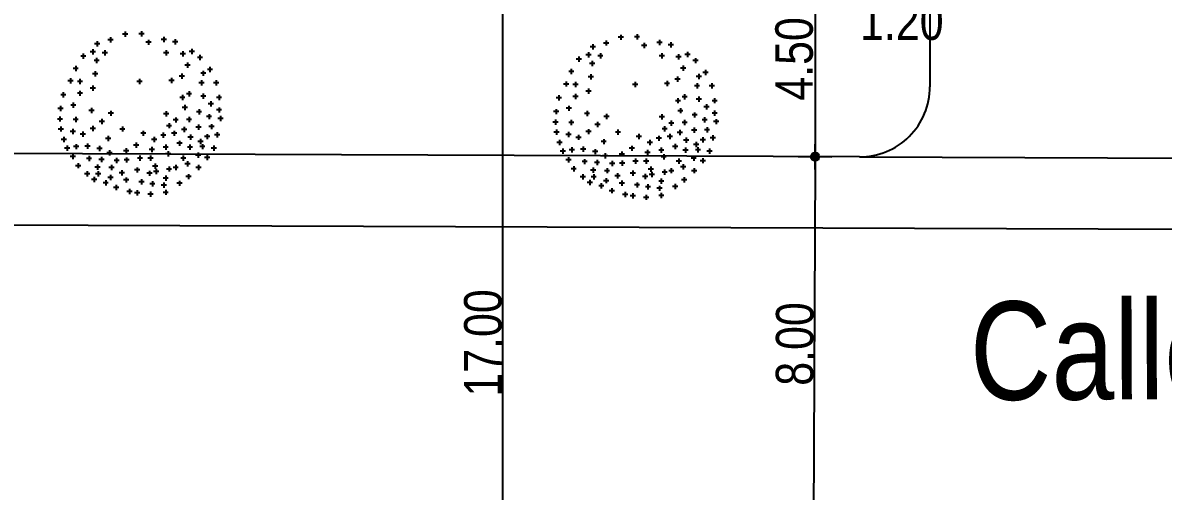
# Model space of a CAD drawing. Header units: inches. Extents: x 203 to 1065, y -1127 to 921.
# Drawn here: x 750.76 to 775.1, y 620.64 to 630.65 of the extents above; entities that cross this region are included whole.
import ezdxf

# ---------------------------------------------------------------- set-up
doc = ezdxf.new("R2010")
doc.units = ezdxf.units.IN
doc.header["$MEASUREMENT"] = 0
doc.header["$PDMODE"] = 35
for name, color, linetype in [('calle', 3, 'Continuous'), ('COTAS', 7, 'Continuous'), ('Vegetación', 102, 'Continuous')]:
    doc.layers.add(name, color=color, linetype=linetype)
doc.styles.add('TECHNICLITE', font='techl___.ttf')
doc.dimstyles.new('1-100', dxfattribs={"dimscale": 0, "dimtxt": 0.09, "dimasz": 0.03, "dimexe": 0.12, "dimexo": 0.2, "dimgap": 0.005, "dimtad": 3, "dimzin": 0, "dimdsep": 46, "dimtxsty": 'TECHNICLITE', "dimblk1": 'COTA', "dimblk2": 'COTA', "dimsah": 1, "dimcen": 2.5, "dimse1": 1, "dimse2": 1, "dimclrd": 7, "dimclre": 7, "dimclrt": 7, "dimadec": 0, "dimazin": 0, "dimtfac": 1, "dimtdec": 6, "dimtmove": 2, "dimatfit": 3, "dimldrblk": 'COTA', "dimfxl": 1, "dimtolj": 1, "dimtzin": 0, "dimarcsym": 0})

# ---------------------------------------------------------------- blocks, each defined once
blk = doc.blocks.new('RB13')
for p, q in [((0.00127, 0.49667), (0.00127, 0.4655)), ((-0.09496, 0.49383), (-0.09496, 0.46267)), ((-0.07937, 0.47825), (-0.11054, 0.47825)), ((0.01685, 0.48108), (-0.01432, 0.48108)), ((0.13428, 0.46267), (0.13428, 0.4315)), ((-0.18269, 0.45983), (-0.18269, 0.42867)), ((0.2022, 0.4485), (0.2022, 0.41733)), ((-0.16711, 0.44425), (-0.19827, 0.44425)), ((0.04372, 0.44567), (0.04372, 0.4145)), ((0.14987, 0.44708), (0.1187, 0.44708)), ((-0.26193, 0.43717), (-0.26193, 0.406)), ((0.0593, 0.43008), (0.02814, 0.43008)), ((0.21779, 0.43292), (0.18662, 0.43292)), ((-0.24635, 0.42158), (-0.27752, 0.42158)), ((-0.2874, 0.389), (-0.2874, 0.35783)), ((0.30126, 0.39183), (0.30126, 0.36066)), ((-0.21665, 0.38333), (-0.21665, 0.35216)), ((0.14843, 0.38333), (0.14843, 0.35216)), ((-0.27182, 0.37342), (-0.30299, 0.37342)), ((0.24749, 0.37767), (0.24749, 0.3465)), ((0.31684, 0.37625), (0.28567, 0.37625)), ((-0.20107, 0.36775), (-0.23223, 0.36775)), ((0.16402, 0.36775), (0.13285, 0.36775)), ((-0.34401, 0.3635), (-0.34401, 0.33233)), ((0.26307, 0.36208), (0.2319, 0.36208)), ((0.34937, 0.355), (0.34937, 0.32383)), ((-0.32842, 0.34791), (-0.35959, 0.34791)), ((0.36495, 0.33941), (0.33379, 0.33941)), ((-0.26476, 0.338), (-0.26476, 0.30683)), ((-0.24918, 0.32241), (-0.28035, 0.32241)), ((0.27579, 0.30966), (0.27579, 0.2785)), ((0.29137, 0.29408), (0.2602, 0.29408)), ((-0.38929, 0.28983), (-0.38929, 0.25866)), ((0.4088, 0.28416), (0.4088, 0.253)), ((-0.3737, 0.27425), (-0.40487, 0.27425)), ((0.42439, 0.26858), (0.39322, 0.26858)), ((-0.27325, 0.25866), (-0.27325, 0.22749)), ((0.36918, 0.2615), (0.36918, 0.23033)), ((0.24183, 0.2445), (0.24183, 0.21333)), ((0.38476, 0.24591), (0.3536, 0.24591)), ((-0.25767, 0.24308), (-0.28884, 0.24308)), ((0.25741, 0.22891), (0.22624, 0.22891)), ((0.17956, 0.21899), (0.17956, 0.18783)), ((-0.42042, 0.21616), (-0.42042, 0.18499)), ((-0.36382, 0.21333), (-0.36382, 0.18216)), ((-0.01005, 0.21333), (-0.01005, 0.18216)), ((0.19515, 0.20341), (0.16398, 0.20341)), ((0.35786, 0.20483), (0.35786, 0.17366)), ((0.44559, 0.20483), (0.44559, 0.17366)), ((-0.40483, 0.20058), (-0.436, 0.20058)), ((-0.34823, 0.19774), (-0.3794, 0.19774)), ((0.00553, 0.19774), (-0.02564, 0.19774)), ((0.37344, 0.18924), (0.34228, 0.18924)), ((0.46118, 0.18924), (0.43001, 0.18924)), ((-0.2874, 0.17366), (-0.2874, 0.14249)), ((-0.27182, 0.15808), (-0.30299, 0.15808)), ((-0.36382, 0.14249), (-0.36382, 0.11133)), ((0.28428, 0.13966), (0.28428, 0.10849)), ((-0.46287, 0.13399), (-0.46287, 0.10282)), ((-0.34823, 0.12691), (-0.3794, 0.12691)), ((0.29986, 0.12408), (0.26869, 0.12408)), ((0.36918, 0.12549), (0.36918, 0.09432)), ((-0.44729, 0.11841), (-0.47845, 0.11841)), ((0.24466, 0.11699), (0.24466, 0.08582)), ((0.46257, 0.11699), (0.46257, 0.08582)), ((0.38476, 0.10991), (0.3536, 0.10991)), ((0.26024, 0.10141), (0.22907, 0.10141)), ((0.47816, 0.10141), (0.44699, 0.10141)), ((0.41446, 0.08016), (0.41446, 0.04899)), ((-0.40344, 0.07166), (-0.40344, 0.04049)), ((0.43005, 0.06457), (0.39888, 0.06457)), ((-0.38785, 0.05607), (-0.41902, 0.05607)), ((0.25881, 0.05749), (0.25881, 0.02632)), ((-0.47985, 0.05182), (-0.47985, 0.02066)), ((0.27439, 0.04191), (0.24322, 0.04191)), ((0.46257, 0.04332), (0.46257, 0.01216)), ((-0.46427, 0.03624), (-0.49543, 0.03624)), ((-0.29589, 0.04049), (-0.29589, 0.00932)), ((0.34371, 0.03199), (0.34371, 0.00082)), ((0.47816, 0.02774), (0.44699, 0.02774)), ((-0.28031, 0.02491), (-0.31148, 0.02491)), ((-0.17986, 0.02349), (-0.17986, -0.00768)), ((0.14843, 0.02066), (0.14843, -0.01051)), ((0.35929, 0.01641), (0.32813, 0.01641)), ((-0.16428, 0.00791), (-0.19544, 0.00791)), ((0.16402, 0.00507), (0.13285, 0.00507)), ((0.40314, 0.00366), (0.40314, -0.02751)), ((-0.48268, -0.01051), (-0.48268, -0.04168)), ((-0.38929, -0.01334), (-0.38929, -0.04451)), ((0.28428, -0.01334), (0.28428, -0.04451)), ((0.41873, -0.01193), (0.38756, -0.01193)), ((0.47106, -0.00768), (0.47106, -0.03885)), ((0.20503, -0.01618), (0.20503, -0.04735)), ((-0.4671, -0.02609), (-0.49826, -0.02609)), ((-0.23363, -0.02468), (-0.23363, -0.05585)), ((0.48665, -0.02326), (0.45548, -0.02326)), ((-0.3737, -0.02893), (-0.40487, -0.02893)), ((0.22062, -0.03176), (0.18945, -0.03176)), ((0.29986, -0.02893), (0.26869, -0.02893)), ((-0.21805, -0.04026), (-0.24922, -0.04026)), ((0.16541, -0.05018), (0.16541, -0.08135)), ((0.34088, -0.05868), (0.34088, -0.08985)), ((0.41729, -0.05585), (0.41729, -0.08701)), ((-0.2874, -0.06718), (-0.2874, -0.09835)), ((0.181, -0.06576), (0.14983, -0.06576)), ((-0.47702, -0.07001), (-0.47702, -0.10118)), ((-0.11194, -0.07001), (-0.11194, -0.10118)), ((0.25598, -0.07285), (0.25598, -0.10401)), ((0.35646, -0.07426), (0.3253, -0.07426)), ((0.43288, -0.07143), (0.40171, -0.07143)), ((-0.46144, -0.0856), (-0.4926, -0.0856)), ((-0.40627, -0.08418), (-0.40627, -0.11535)), ((-0.27182, -0.08276), (-0.30299, -0.08276)), ((-0.09635, -0.0856), (-0.12752, -0.0856)), ((0.27156, -0.08843), (0.24039, -0.08843)), ((-0.39068, -0.09976), (-0.42185, -0.09976)), ((-0.34684, -0.10118), (-0.34684, -0.13235)), ((0.01259, -0.09551), (0.01259, -0.12668)), ((0.19654, -0.09551), (0.19654, -0.12668)), ((0.13145, -0.10685), (0.13145, -0.13801)), ((0.45125, -0.10401), (0.45125, -0.13518)), ((0.02817, -0.1111), (-0.003, -0.1111)), ((0.21213, -0.1111), (0.18096, -0.1111)), ((-0.33125, -0.11676), (-0.36242, -0.11676)), ((0.29277, -0.11818), (0.29277, -0.14935)), ((0.39182, -0.11535), (0.39182, -0.14651)), ((0.46684, -0.1196), (0.43567, -0.1196)), ((-0.19684, -0.12668), (-0.19684, -0.15785)), ((0.14704, -0.12243), (0.11587, -0.12243)), ((-0.46004, -0.13235), (-0.46004, -0.16352)), ((0.07768, -0.13235), (0.07768, -0.16352)), ((0.30835, -0.13376), (0.27718, -0.13376)), ((0.40741, -0.13093), (0.37624, -0.13093)), ((-0.18126, -0.14226), (-0.21242, -0.14226)), ((-0.44446, -0.14793), (-0.47562, -0.14793)), ((0.09326, -0.14793), (0.0621, -0.14793)), ((0.3522, -0.14368), (0.3522, -0.17485)), ((0.22768, -0.15501), (0.22768, -0.18618)), ((0.36778, -0.15926), (0.33662, -0.15926)), ((-0.02986, -0.16635), (-0.02986, -0.19752)), ((-0.38646, -0.17485), (-0.38646, -0.20602)), ((-0.31853, -0.17202), (-0.31853, -0.20318)), ((0.24326, -0.1706), (0.21209, -0.1706)), ((0.36352, -0.17485), (0.36352, -0.20602)), ((-0.01428, -0.18193), (-0.04545, -0.18193)), ((0.1456, -0.17768), (0.1456, -0.20885)), ((0.28994, -0.17768), (0.28994, -0.20885)), ((-0.44023, -0.18335), (-0.44023, -0.21452)), ((-0.30295, -0.1876), (-0.33412, -0.1876)), ((-0.24778, -0.18618), (-0.24778, -0.21735)), ((0.43144, -0.18335), (0.43144, -0.21452)), ((-0.37087, -0.19043), (-0.40204, -0.19043)), ((0.06353, -0.19185), (0.06353, -0.22302)), ((0.16119, -0.19327), (0.13002, -0.19327)), ((0.30552, -0.19327), (0.27435, -0.19327)), ((0.3791, -0.19043), (0.34794, -0.19043)), ((-0.42465, -0.19893), (-0.45581, -0.19893)), ((-0.2322, -0.20177), (-0.26337, -0.20177)), ((-0.0893, -0.20035), (-0.0893, -0.23152)), ((0.44703, -0.19893), (0.41586, -0.19893)), ((0.07911, -0.20743), (0.04795, -0.20743)), ((-0.18835, -0.21168), (-0.18835, -0.24285)), ((-0.07371, -0.21593), (-0.10488, -0.21593)), ((0.15975, -0.21735), (0.15975, -0.24852)), ((-0.17277, -0.22727), (-0.20393, -0.22727)), ((0.33805, -0.22585), (0.33805, -0.25702)), ((-0.40627, -0.23435), (-0.40627, -0.26552)), ((0.17534, -0.23293), (0.14417, -0.23293)), ((-0.00722, -0.24285), (-0.00722, -0.27402)), ((0.05504, -0.24285), (0.05504, -0.27402)), ((0.25032, -0.24285), (0.25032, -0.27402)), ((0.35363, -0.24143), (0.32247, -0.24143)), ((0.39182, -0.24002), (0.39182, -0.27118)), ((-0.39068, -0.24993), (-0.42185, -0.24993)), ((-0.31004, -0.24568), (-0.31004, -0.27685)), ((-0.23646, -0.25135), (-0.23646, -0.28252)), ((-0.1459, -0.25702), (-0.1459, -0.28818)), ((-0.08647, -0.25418), (-0.08647, -0.28535)), ((0.40741, -0.2556), (0.37624, -0.2556)), ((-0.29446, -0.26127), (-0.32563, -0.26127)), ((0.00836, -0.25843), (-0.02281, -0.25843)), ((0.07062, -0.25843), (0.03946, -0.25843)), ((0.2659, -0.25843), (0.23473, -0.25843)), ((-0.22088, -0.26693), (-0.25205, -0.26693)), ((-0.07088, -0.26977), (-0.10205, -0.26977)), ((-0.13031, -0.2726), (-0.16148, -0.2726)), ((0.27579, -0.27685), (0.27579, -0.30802)), ((-0.37514, -0.28818), (-0.37514, -0.31935)), ((0.08334, -0.29102), (0.08334, -0.32219)), ((-0.2591, -0.29669), (-0.2591, -0.32785)), ((0.29137, -0.29243), (0.2602, -0.29243)), ((-0.35955, -0.30377), (-0.39072, -0.30377)), ((-0.17703, -0.29952), (-0.17703, -0.33069)), ((0.20503, -0.29952), (0.20503, -0.33069)), ((0.34088, -0.29952), (0.34088, -0.33069)), ((0.09892, -0.3066), (0.06776, -0.3066)), ((0.16541, -0.30802), (0.16541, -0.33919)), ((-0.24352, -0.31227), (-0.27469, -0.31227)), ((-0.16145, -0.3151), (-0.19261, -0.3151)), ((-0.0242, -0.31369), (-0.0242, -0.34485)), ((0.22062, -0.3151), (0.18945, -0.3151)), ((0.35646, -0.3151), (0.3253, -0.3151)), ((0.089, -0.32219), (0.089, -0.35335)), ((0.181, -0.3236), (0.14983, -0.3236)), ((-0.11477, -0.33069), (-0.11477, -0.36185)), ((-0.00862, -0.32927), (-0.03979, -0.32927)), ((-0.32136, -0.33635), (-0.32136, -0.36752)), ((-0.25627, -0.33635), (-0.25627, -0.36752)), ((0.04938, -0.33352), (0.04938, -0.36469)), ((0.10458, -0.33777), (0.07342, -0.33777)), ((-0.30578, -0.35194), (-0.33695, -0.35194)), ((-0.24069, -0.35194), (-0.27186, -0.35194)), ((-0.09918, -0.34627), (-0.13035, -0.34627)), ((0.06496, -0.3491), (0.0338, -0.3491)), ((-0.18269, -0.35902), (-0.18269, -0.39019)), ((0.28145, -0.35335), (0.28145, -0.38452)), ((0.1456, -0.36185), (0.1456, -0.39302)), ((-0.27891, -0.37035), (-0.27891, -0.40152)), ((0.29703, -0.36894), (0.26586, -0.36894)), ((-0.16711, -0.3746), (-0.19827, -0.3746)), ((-0.0893, -0.37319), (-0.0893, -0.40435)), ((0.16119, -0.37744), (0.13002, -0.37744)), ((-0.26333, -0.38594), (-0.2945, -0.38594)), ((0.00127, -0.38452), (0.00127, -0.41569)), ((-0.21099, -0.39019), (-0.21099, -0.42135)), ((-0.07371, -0.38877), (-0.10488, -0.38877)), ((0.22768, -0.39302), (0.22768, -0.42419)), ((0.06636, -0.39585), (0.06636, -0.42702)), ((-0.19541, -0.40577), (-0.22657, -0.40577)), ((0.01685, -0.4001), (-0.01432, -0.4001)), ((0.13428, -0.40435), (0.13428, -0.43552)), ((0.08194, -0.41144), (0.05078, -0.41144)), ((0.24326, -0.4086), (0.21209, -0.4086)), ((-0.14873, -0.41852), (-0.14873, -0.44969)), ((0.14987, -0.41994), (0.1187, -0.41994)), ((-0.13314, -0.43411), (-0.16431, -0.43411)), ((-0.06949, -0.44119), (-0.06949, -0.47236)), ((0.1456, -0.44686), (0.1456, -0.47802)), ((-0.0242, -0.44969), (-0.0242, -0.48086)), ((-0.0539, -0.45677), (-0.08507, -0.45677)), ((0.05504, -0.45819), (0.05504, -0.48936)), ((-0.00862, -0.46527), (-0.03979, -0.46527)), ((0.16119, -0.46244), (0.13002, -0.46244)), ((0.07062, -0.47377), (0.03946, -0.47377))]:
    blk.add_line(p, q)
blk = doc.blocks.new('52312494')
at = {"xscale": 10, "zscale": 10}
blk.add_blockref('RB13', (0.0764, -0.0469), dxfattribs=at)
blk = doc.blocks.new('ARBOL39')
at = {"xscale": 0.15, "yscale": 1.5, "zscale": 0.15}
blk.add_blockref('52312494', (0, 0), dxfattribs=at)
blk = doc.blocks.new('COTA')
h = blk.add_hatch(color=256)
edge = h.paths.add_edge_path()
edge.add_arc((0, 0), 0.5, 0, 360)
for p, q in [((0, 2), (0, -2)), ((-1.5, 0), (1.5, 0))]:
    blk.add_line(p, q)
blk.add_circle((0, 0), 0.5)
blk = doc.blocks.new('*D74')
at = {"layer": 'COTAS', "color": 7, "lineweight": -2, "transparency": 16777216}
blk.add_line((767.673, 627.611), (767.644, 619.966), dxfattribs=at)
at = {"layer": 'Defpoints', "color": 0, "transparency": 16777216}
for p in [(765.917, 627.798), (765.887, 619.793), (767.644, 619.786)]:
    blk.add_point(p, dxfattribs=at)
at = {"layer": 'COTAS', "color": 7, "lineweight": -2, "transparency": 16777216, "xscale": 0.18, "yscale": 0.18, "zscale": 0.18}
for p, rotation in [((767.674, 627.791), 89.78333129489897), ((767.644, 619.786), 269.783331294899)]:
    blk.add_blockref('COTA', p, dxfattribs=dict(at, rotation=rotation))
at = {"layer": 'COTAS', "color": 7, "transparency": 16777216, "insert": (767.244, 623.79), "char_height": 0.8, "attachment_point": 5, "rotation": 89.7833, "style": 'TECHNICLITE'}
blk.add_mtext('\\A1;8.00', dxfattribs=at)
blk = doc.blocks.new('*D75')
at = {"layer": 'COTAS', "color": 7, "lineweight": -2, "transparency": 16777216}
blk.add_line((767.674, 632.108), (767.674, 627.971), dxfattribs=at)
at = {"layer": 'Defpoints', "color": 0, "transparency": 16777216}
for p in [(767.682, 632.288), (767.664, 627.791), (767.674, 627.791)]:
    blk.add_point(p, dxfattribs=at)
at = {"layer": 'COTAS', "color": 7, "lineweight": -2, "transparency": 16777216, "xscale": 0.18, "yscale": 0.18, "zscale": 0.18}
for p, rotation in [((767.674, 632.288), 90), ((767.674, 627.791), 270)]:
    blk.add_blockref('COTA', p, dxfattribs=dict(at, rotation=rotation))
at = {"layer": 'COTAS', "color": 7, "transparency": 16777216, "insert": (767.232, 629.88), "char_height": 0.8, "attachment_point": 5, "rotation": 90, "style": 'TECHNICLITE'}
blk.add_mtext('\\A1;4.50', dxfattribs=at)
blk = doc.blocks.new('*D88')
at = {"layer": 'COTAS', "color": 7, "lineweight": -2, "transparency": 16777216}
blk.add_line((769.106, 631.218), (769.946, 631.218), dxfattribs=at)
at = {"layer": 'Defpoints', "color": 0, "transparency": 16777216}
for p in [(768.926, 634.286), (770.126, 634.286), (770.126, 631.218)]:
    blk.add_point(p, dxfattribs=at)
at = {"layer": 'COTAS', "color": 7, "lineweight": -2, "transparency": 16777216, "xscale": 0.18, "yscale": 0.18, "zscale": 0.18, "rotation": 180}
blk.add_blockref('COTA', (768.926, 631.218), dxfattribs=at)
at = {"layer": 'COTAS', "color": 7, "lineweight": -2, "transparency": 16777216, "xscale": 0.18, "yscale": 0.18, "zscale": 0.18}
blk.add_blockref('COTA', (770.126, 631.218), dxfattribs=at)
at = {"layer": 'COTAS', "color": 7, "transparency": 16777216, "insert": (769.526, 630.68), "char_height": 0.8, "attachment_point": 5, "style": 'TECHNICLITE'}
blk.add_mtext('\\A1;1.20', dxfattribs=at)
blk = doc.blocks.new('*D119')
at = {"layer": 'COTAS', "color": 7, "lineweight": -2, "transparency": 16777216}
blk.add_line((747.976, 626.344), (807.073, 626.121), dxfattribs=at)
at = {"layer": 'Defpoints', "color": 0, "transparency": 16777216}
for p in [(747.819, 632.366), (807.276, 632.142), (807.253, 626.121)]:
    blk.add_point(p, dxfattribs=at)
at = {"layer": 'COTAS', "color": 7, "lineweight": -2, "transparency": 16777216, "xscale": 0.18, "yscale": 0.18, "zscale": 0.18}
for p, rotation in [((747.796, 626.344), 179.7844597072641), ((807.253, 626.121), 359.7844597072641)]:
    blk.add_blockref('COTA', p, dxfattribs=dict(at, rotation=rotation))
at = {"layer": 'COTAS', "color": 7, "transparency": 16777216, "insert": (777.526, 626.649), "char_height": 0.8, "attachment_point": 5, "rotation": 359.7845, "style": 'TECHNICLITE'}
blk.add_mtext('\\A1;59.46', dxfattribs=at)
blk = doc.blocks.new('*D190')
at = {"layer": 'COTAS', "color": 7, "lineweight": -2, "transparency": 16777216}
blk.add_line((761.002, 632.136), (761.002, 615.489), dxfattribs=at)
at = {"layer": 'Defpoints', "color": 0, "transparency": 16777216}
for p in [(761.067, 632.316), (761.002, 615.309), (761.002, 615.309)]:
    blk.add_point(p, dxfattribs=at)
at = {"layer": 'COTAS', "color": 7, "lineweight": -2, "transparency": 16777216, "xscale": 0.18, "yscale": 0.18, "zscale": 0.18}
for p, rotation in [((761.002, 632.316), 90), ((761.002, 615.309), 270)]:
    blk.add_blockref('COTA', p, dxfattribs=dict(at, rotation=rotation))
at = {"layer": 'COTAS', "color": 7, "transparency": 16777216, "insert": (760.589, 623.812), "char_height": 0.8, "attachment_point": 5, "rotation": 90, "style": 'TECHNICLITE'}
blk.add_mtext('\\A1;17.00', dxfattribs=at)

msp = doc.modelspace()

# ---------------------------------------------------------------- linework, layer by layer
msp.add_line((768.626, 627.787), (777.463, 627.754))
at = {"layer": 'calle', "color": 4}
for p, q in [((770.126, 646.903), (770.126, 629.287)), ((768.621, 627.787), (732.764, 627.922))]:
    msp.add_line(p, q, dxfattribs=at)
msp.add_arc((768.626, 629.287), 1.5, 269.7845, 0, dxfattribs=at)

# ---------------------------------------------------------------- block references
at = {"layer": 'Vegetación', "xscale": 2.39420562439072, "yscale": 2.39420562439072, "zscale": 2.39420562439072}
for p in [(753.264, 628.858), (763.842, 628.792)]:
    msp.add_blockref('ARBOL39', p, dxfattribs=at)

# ---------------------------------------------------------------- texts
at = {"style": 'TECHNICLITE'}
msp.add_text('Calle Proyectada', height=2.10263, rotation=0.2256, dxfattribs=at).set_placement((770.984, 622.593))

# ---------------------------------------------------------------- dimensions: what is measured, and where the dimension line sits
at = {"layer": 'COTAS'}
for base, p1, p2, angle, picture, middle, dimtype in [((770.126, 631.218), (768.926, 634.286), (770.126, 634.286), 0, '*D88', (769.526, 630.68), 161), ((767.674, 627.791), (767.682, 632.288), (767.664, 627.791), 90, '*D75', (767.232, 629.88), 160)]:
    dim = msp.add_linear_dim(base=base, p1=p1, p2=p2, angle=angle, dimstyle='1-100', override={"dimscale": 1, "dimtxt": 0.8, "dimasz": 0.18}, dxfattribs=at)
    dim.commit()
    dim.dimension.update_dxf_attribs({"geometry": picture, "text_midpoint": middle, "dimtype": dimtype})
dim = msp.add_aligned_dim(p1=(747.819, 632.366), p2=(807.276, 632.142), distance=-6.021, dimstyle='1-100', override={"dimscale": 1, "dimtxt": 0.8, "dimasz": 0.18}, dxfattribs=at)
dim.commit()
dim.dimension.update_dxf_attribs({"geometry": '*D119', "text_midpoint": (777.526, 626.649)})
dim = msp.add_linear_dim(base=(761.002, 615.309), p1=(761.067, 632.316), p2=(761.002, 615.309), angle=90, text='17.00', dimstyle='1-100', override={"dimscale": 1, "dimtxt": 0.8, "dimasz": 0.18}, dxfattribs=at)
dim.commit()
dim.dimension.update_dxf_attribs({"geometry": '*D190', "text_midpoint": (760.589, 623.812)})
dim = msp.add_aligned_dim(p1=(765.917, 627.798), p2=(765.887, 619.793), distance=1.757, text='8.00', dimstyle='1-100', override={"dimscale": 1, "dimtxt": 0.8, "dimasz": 0.18}, dxfattribs=at)
dim.commit()
dim.dimension.update_dxf_attribs({"geometry": '*D74', "text_midpoint": (767.244, 623.79)})

doc.saveas('drawing.dxf')
